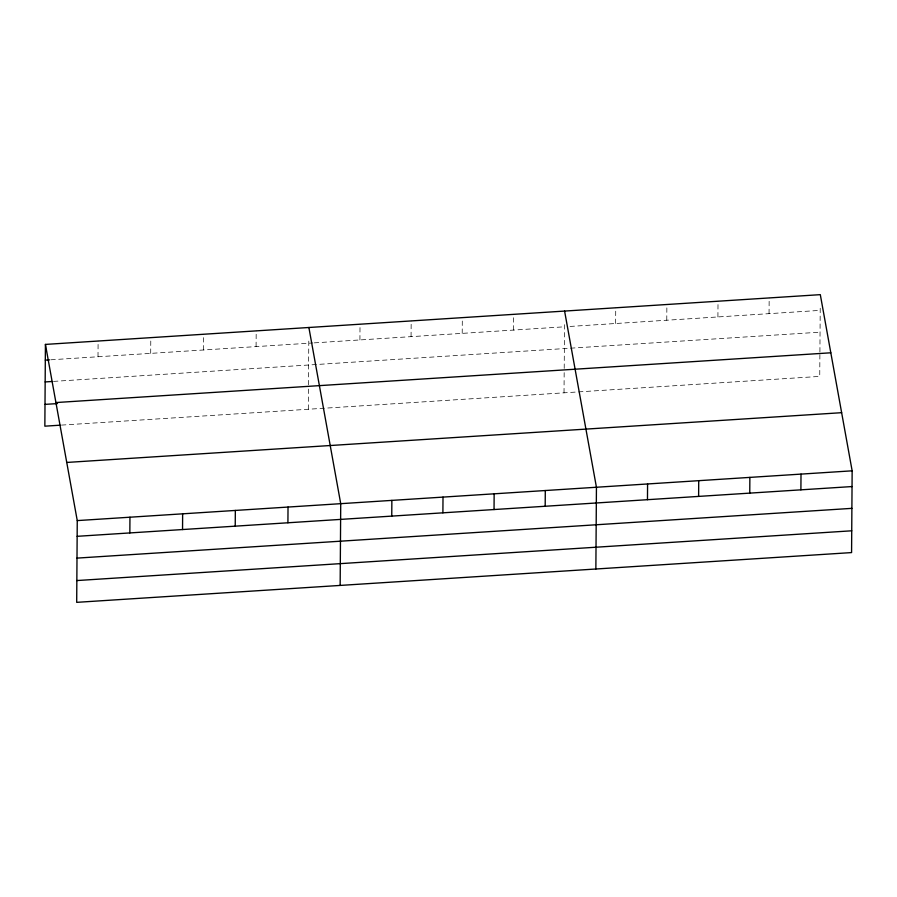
<?xml version="1.0" encoding="UTF-8"?>
<svg xmlns="http://www.w3.org/2000/svg" width="897" height="897" viewBox="0 0 897 897"><rect width="100%" height="100%" fill="white"/><g stroke="black" fill="none" stroke-linecap="round" stroke-linejoin="round"><path stroke-width="0.67" stroke-dasharray="4.49 3.36" d="M98.008 356.759L98.109 341.028M150.696 353.373L150.808 337.642M203.384 349.987L203.496 334.267M256.082 346.612L256.194 330.881M308.31 409.256L308.467 387.459M308.478 384.824L308.815 337.978M359.921 339.941L360.022 324.209M411.061 336.655L411.174 320.924M462.202 333.37L462.314 317.639M513.342 330.085L513.454 314.354M564.022 392.83L564.179 371.044M564.202 368.398L564.527 321.563M615.634 323.514L615.746 307.783M666.774 320.229L666.886 304.498M717.914 316.944L718.026 301.224M769.054 313.658L769.166 297.939M819.892 354.618L819.746 376.404L61.489 425.1M819.914 351.972L820.239 305.137M50.86 359.787L312.918 342.957M314.298 342.867L564.493 326.8M570.021 326.441L820.206 310.373M53.484 381.393L820.049 332.17"/><path stroke-width="1.35" d="M45.422 344.414L77.254 520.596L76.694 602.347L851.578 552.586L852.15 470.824L820.307 294.653L45.422 344.414L44.85 426.176L60.099 425.189M129.841 532.941L129.953 517.21M182.54 529.555L182.64 513.824M235.227 526.169L235.339 510.438M287.915 522.783L288.027 507.052M340.154 585.427L340.725 503.677L308.882 327.495M391.754 516.123L391.866 500.391M442.894 512.837L443.006 497.106M494.045 509.552L494.146 493.821M545.185 506.267L545.298 490.536M595.866 569.012L596.438 487.25L564.594 311.068M647.466 499.696L647.578 483.965M698.617 496.411L698.718 480.68M749.757 493.126L749.87 477.395M800.898 489.84L801.01 474.109M45.31 360.146L49.47 359.876M45.164 381.931L52.093 381.483M55.928 402.551L830.824 352.79M45.007 404.379L57.486 403.583M66.748 462.448L841.644 412.687M77.254 520.596L852.15 470.824M77.153 536.316L852.038 486.555M76.996 558.113L851.892 508.352M76.839 580.561L851.735 530.8"/></g></svg>
